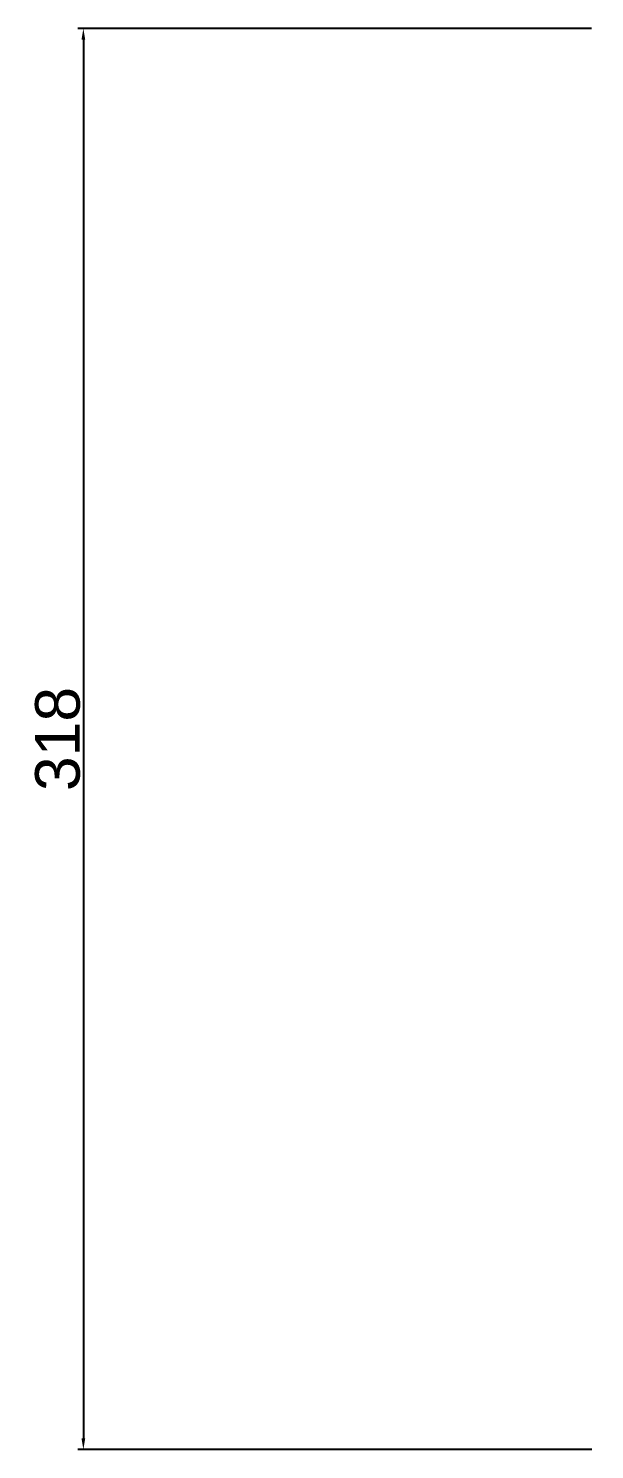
# Model space of a CAD drawing. Header units: millimetres. Extents: x 332 to 829, y 2333 to 3096.
# Drawn here: x 491.2 to 617.9, y 2332.8 to 2650.8 of the extents above; entities that cross this region are included whole.
import ezdxf

# ---------------------------------------------------------------- set-up
doc = ezdxf.new("R2010")
doc.units = ezdxf.units.MM
doc.styles.get("Standard").update_dxf_attribs({"font": 'arial.ttf'})
doc.dimstyles.new('ISO-25', dxfattribs={"dimtxt": 10, "dimasz": 2.5, "dimexe": 1.25, "dimexo": 0.625, "dimtad": 1, "dimtxsty": 'Standard', "dimcen": 2.5, "dimadec": 0, "dimazin": 0, "dimtfac": 1, "dimtmove": 0, "dimatfit": 3, "dimfxl": 1, "dimarcsym": 0})

# ---------------------------------------------------------------- blocks, each defined once
blk = doc.blocks.new('*D2')
at = {"color": 0, "lineweight": -2, "transparency": 16777216}
for p, q in [((617.19, 2650.78), (502.26, 2650.78)), ((503.51, 2648.28), (503.51, 2335.28)), ((617.29, 2332.78), (502.26, 2332.78))]:
    blk.add_line(p, q, dxfattribs=at)
at = {"color": 0, "lineweight": 40, "transparency": 16777216}
for points in [[(503.09, 2648.28), (503.92, 2648.28), (503.51, 2650.78)], [(503.09, 2335.28), (503.92, 2335.28), (503.51, 2332.78)]]:
    blk.add_solid(points, dxfattribs=at)
at = {"layer": 'Defpoints', "color": 0, "lineweight": 40, "transparency": 16777216}
for p in [(617.81, 2650.78), (503.51, 2332.78), (617.91, 2332.78)]:
    blk.add_point(p, dxfattribs=at)
at = {"color": 0, "lineweight": 40, "transparency": 16777216, "insert": (497.77, 2491.78), "char_height": 10, "attachment_point": 5, "rotation": 90}
blk.add_mtext('318', dxfattribs=at)

msp = doc.modelspace()

# ---------------------------------------------------------------- dimensions: what is measured, and where the dimension line sits
at = {"color": 6, "lineweight": 40}
dim = msp.add_linear_dim(base=(503.506, 2332.778), p1=(617.813, 2650.778), p2=(617.912, 2332.778), angle=90, dimstyle='ISO-25', dxfattribs=at)
dim.commit()
dim.dimension.update_dxf_attribs({"geometry": '*D2', "text_midpoint": (497.772, 2491.778)})

doc.saveas('drawing.dxf')
